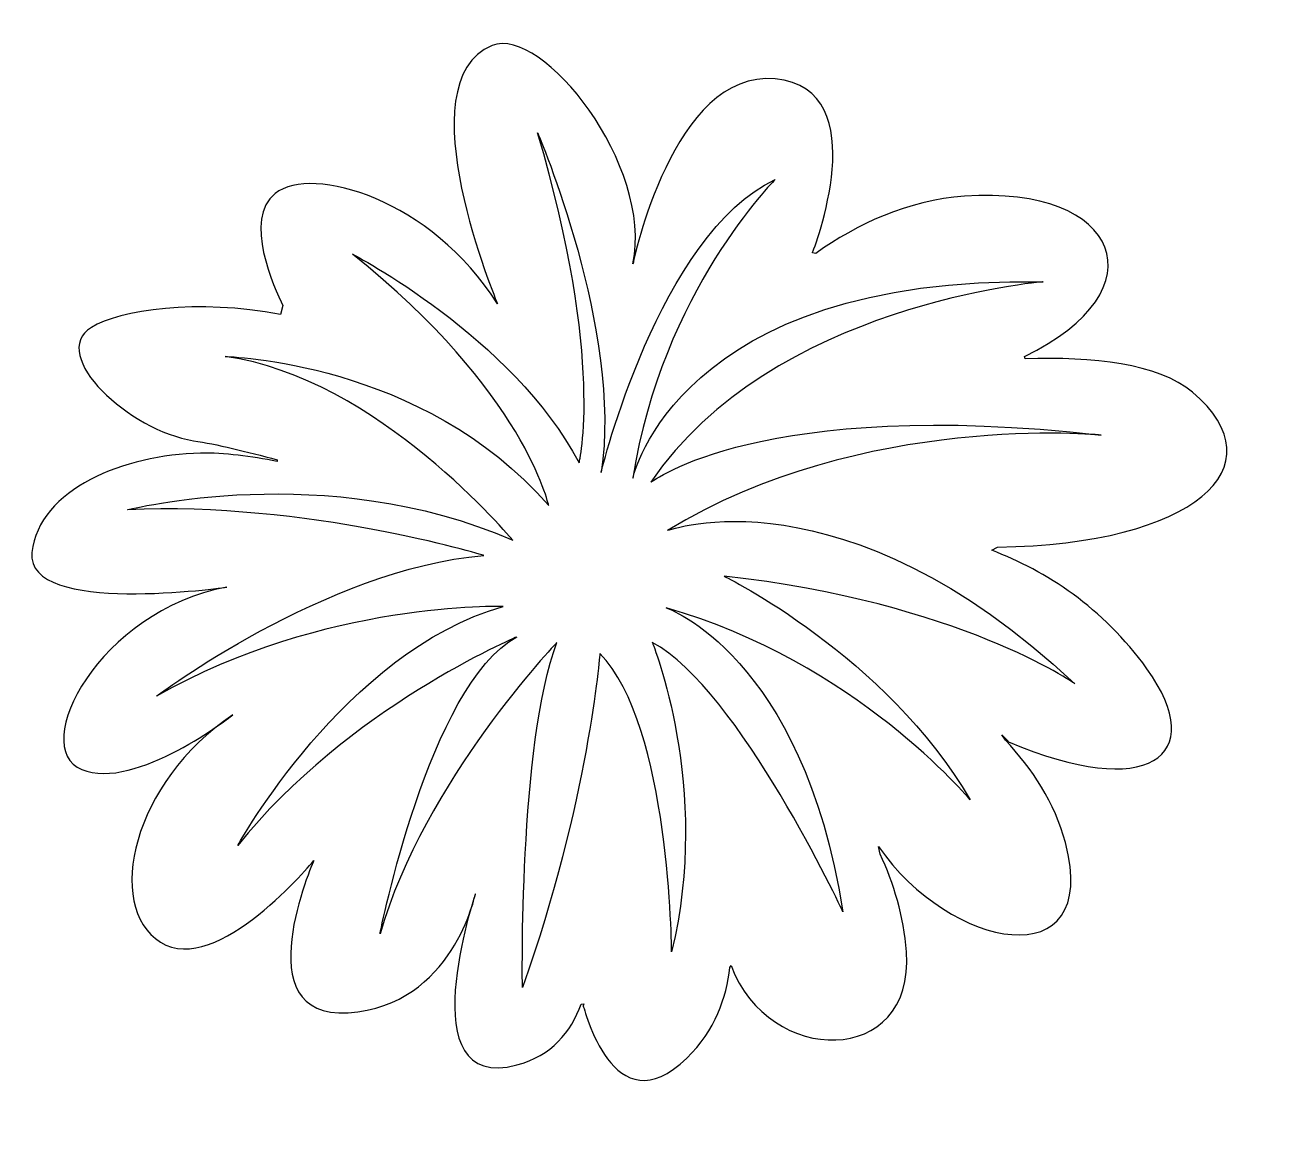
# Model space of a CAD drawing. Header units: centimetres. Extents: x -8.2 to 8.8, y -7.7 to 7.3.
import ezdxf

# ---------------------------------------------------------------- set-up
doc = ezdxf.new("R2010")
doc.units = ezdxf.units.CM
doc.header["$MEASUREMENT"] = 0
doc.layers.add('Camada 1', color=7, linetype='Continuous')

msp = doc.modelspace()

# ---------------------------------------------------------------- linework, layer by layer
at = {"layer": 'Camada 1'}
for points, knots in [([(1.36053, -5.49581), (1.31674, -5.8998), (1.16304, -6.34539), (0.77765, -6.72252), (0.77765, -6.72252), (-0.21533, -7.69571), (-0.62578, -6.01203), (-0.62578, -6.01203), (-0.62578, -6.01203), (-0.62578, -6.01203), (-0.62319, -6.00348), (-0.61869, -5.98734), (-0.61869, -5.98734), (-0.61869, -5.98734), (-0.65375, -5.98999), (-0.65375, -5.98999), (-0.65375, -5.98999), (-0.79255, -6.37009), (-1.05451, -6.69106), (-1.52436, -6.81541), (-1.52436, -6.81541), (-3.00243, -7.21062), (-2.08636, -4.49512), (-2.08636, -4.49512), (-2.08636, -4.49512), (-2.08636, -4.49512), (-2.38714, -6.01203), (-3.80885, -6.10723), (-3.80885, -6.10723), (-5.23133, -6.19862), (-4.2764, -4.04586), (-4.2764, -4.04586), (-4.2764, -4.04586), (-4.2764, -4.04586), (-5.58617, -5.63738), (-6.35378, -5.15155), (-6.35378, -5.15155), (-7.1206, -4.66419), (-6.72449, -2.97146), (-5.37588, -2.07288), (-5.37588, -2.07288), (-5.37588, -2.07288), (-6.69112, -3.1115), (-7.42063, -2.81149), (-7.42063, -2.81149), (-8.15167, -2.51145), (-7.17848, -0.65797), (-5.45599, -0.34041), (-5.45599, -0.34041), (-5.45599, -0.34041), (-8.18824, -0.73334), (-8.09531, 0.12867), (-8.09531, 0.12867), (-8.00088, 0.98915), (-6.84036, 1.45595), (-5.81005, 1.47577), (-5.81005, 1.47577), (-5.48893, 1.48146), (-5.12396, 1.43243), (-4.77381, 1.36224), (-4.77381, 1.36224), (-4.77381, 1.36224), (-4.77487, 1.38648), (-4.77487, 1.38648), (-4.77487, 1.38648), (-5.18442, 1.49705), (-5.60008, 1.59764), (-5.90522, 1.64405), (-5.90522, 1.64405), (-6.7657, 1.77502), (-7.88893, 2.80457), (-7.29039, 3.17998), (-7.29039, 3.17998), (-6.9164, 3.41236), (-5.84285, 3.57326), (-4.7293, 3.35217), (-4.7293, 3.35217), (-4.7293, 3.35217), (-4.6953, 3.47584), (-4.6953, 3.47584), (-4.6953, 3.47584), (-4.81084, 3.70817), (-5.24156, 4.65183), (-4.80029, 4.9946), (-4.80029, 4.9946), (-4.29541, 5.38753), (-2.68484, 4.91919), (-1.78706, 3.49751), (-1.78706, 3.49751), (-1.78706, 3.49751), (-3.05875, 6.51074), (-1.86093, 6.99811), (-1.86093, 6.99811), (-1.17711, 7.27605), (0.32911, 5.36775), (0.04738, 4.0397), (0.04738, 4.0397), (0.04738, 4.0397), (0.58956, 6.68056), (1.97548, 6.54729), (1.97548, 6.54729), (3.36142, 6.41783), (2.48036, 4.19046), (2.48036, 4.19046), (2.48036, 4.19046), (2.48036, 4.19046), (2.52505, 4.18303), (2.52505, 4.18303), (2.52505, 4.18303), (3.08359, 4.57742), (3.76753, 4.90378), (4.53943, 4.95805), (4.53943, 4.95805), (6.65792, 5.10619), (7.22664, 3.68652), (5.35136, 2.78598), (5.35136, 2.78598), (5.35136, 2.78598), (5.36454, 2.75217), (5.36454, 2.75217), (5.36454, 2.75217), (6.27537, 2.78527), (7.16315, 2.6924), (7.62959, 2.29968), (7.62959, 2.29968), (8.82741, 1.28918), (7.64711, 0.23985), (4.9895, 0.20175), (4.9895, 0.20175), (4.9895, 0.20175), (4.90978, 0.15854), (4.90978, 0.15854), (4.90978, 0.15854), (5.64498, -0.12438), (6.41248, -0.61193), (7.01126, -1.44534), (7.01126, -1.44534), (7.87253, -2.64316), (7.01126, -3.24096), (5.13875, -2.43605), (5.13875, -2.43605), (5.13875, -2.43605), (5.10674, -2.4011), (5.04429, -2.34051), (5.04429, -2.34051), (5.04429, -2.34051), (5.09422, -2.41293), (5.09422, -2.41293), (5.09422, -2.41293), (5.45882, -2.79835), (5.76457, -3.26095), (5.90789, -3.80144), (5.90789, -3.80144), (6.39949, -5.66538), (4.32894, -5.24884), (3.37567, -3.85626), (3.37567, -3.85626), (3.37567, -3.85626), (3.39829, -3.95831), (3.39829, -3.95831), (3.39829, -3.95831), (3.57805, -4.35087), (3.71965, -4.80085), (3.75437, -5.28252), (3.75437, -5.28252), (3.86629, -6.85502), (1.88263, -6.83443), (1.37698, -5.46831), (1.37698, -5.46831), (1.37698, -5.46831), (1.36053, -5.49581), (1.36053, -5.49581)], [0, 0, 0, 0, 0.02272727, 0.02272727, 0.02272727, 0.02272727, 0.04545455, 0.04545455, 0.04545455, 0.04545455, 0.06818182, 0.06818182, 0.06818182, 0.06818182, 0.09090909, 0.09090909, 0.09090909, 0.09090909, 0.11363636, 0.11363636, 0.11363636, 0.11363636, 0.13636364, 0.13636364, 0.13636364, 0.13636364, 0.15909091, 0.15909091, 0.15909091, 0.15909091, 0.18181818, 0.18181818, 0.18181818, 0.18181818, 0.20454545, 0.20454545, 0.20454545, 0.20454545, 0.22727273, 0.22727273, 0.22727273, 0.22727273, 0.25, 0.25, 0.25, 0.25, 0.27272727, 0.27272727, 0.27272727, 0.27272727, 0.29545455, 0.29545455, 0.29545455, 0.29545455, 0.31818182, 0.31818182, 0.31818182, 0.31818182, 0.34090909, 0.34090909, 0.34090909, 0.34090909, 0.36363636, 0.36363636, 0.36363636, 0.36363636, 0.38636364, 0.38636364, 0.38636364, 0.38636364, 0.40909091, 0.40909091, 0.40909091, 0.40909091, 0.43181818, 0.43181818, 0.43181818, 0.43181818, 0.45454545, 0.45454545, 0.45454545, 0.45454545, 0.47727273, 0.47727273, 0.47727273, 0.47727273, 0.5, 0.5, 0.5, 0.5, 0.52272727, 0.52272727, 0.52272727, 0.52272727, 0.54545455, 0.54545455, 0.54545455, 0.54545455, 0.56818182, 0.56818182, 0.56818182, 0.56818182, 0.59090909, 0.59090909, 0.59090909, 0.59090909, 0.61363636, 0.61363636, 0.61363636, 0.61363636, 0.63636364, 0.63636364, 0.63636364, 0.63636364, 0.65909091, 0.65909091, 0.65909091, 0.65909091, 0.68181818, 0.68181818, 0.68181818, 0.68181818, 0.70454545, 0.70454545, 0.70454545, 0.70454545, 0.72727273, 0.72727273, 0.72727273, 0.72727273, 0.75, 0.75, 0.75, 0.75, 0.77272727, 0.77272727, 0.77272727, 0.77272727, 0.79545455, 0.79545455, 0.79545455, 0.79545455, 0.81818182, 0.81818182, 0.81818182, 0.81818182, 0.84090909, 0.84090909, 0.84090909, 0.84090909, 0.86363636, 0.86363636, 0.86363636, 0.86363636, 0.88636364, 0.88636364, 0.88636364, 0.88636364, 0.90909091, 0.90909091, 0.90909091, 0.90909091, 0.93181818, 0.93181818, 0.93181818, 0.93181818, 0.95454545, 0.95454545, 0.95454545, 0.95454545, 1, 1, 1, 1]), ([(-0.68214, 1.34476), (-1.58146, 3.04823), (-3.75173, 4.17297), (-3.75173, 4.17297), (-3.75173, 4.17297), (-1.41088, 2.29969), (-1.0941, 0.7653), (-1.0941, 0.7653), (-1.0941, 0.7653), (-2.7968, 2.7307), (-5.47573, 2.78479), (-5.47573, 2.78479), (-5.47573, 2.78479), (-3.41436, 2.50457), (-1.58143, 0.29622), (-1.58143, 0.29622), (-1.58143, 0.29622), (-4.1073, 1.40115), (-6.80301, 0.7082), (-6.80301, 0.7082), (-6.80301, 0.7082), (-4.3708, 0.82089), (-1.97436, 0.08987), (-1.97436, 0.08987), (-1.97436, 0.08987), (-4.12712, -0.09822), (-6.41007, -1.81844), (-6.41007, -1.81844), (-6.41007, -1.81844), (-4.12711, -0.52616), (-1.71163, -0.60157), (-1.71163, -0.60157), (-1.71163, -0.60157), (-3.86589, -1.21913), (-5.30512, -3.8402), (-5.30512, -3.8402), (-5.30512, -3.8402), (-3.82705, -1.98671), (-1.5243, -1.01352), (-1.5243, -1.01352), (-1.5243, -1.01352), (-2.72212, -1.66916), (-3.37855, -5.03802), (-3.37855, -5.03802), (-3.37855, -5.03802), (-2.77927, -2.96064), (-0.98137, -1.08967), (-0.98137, -1.08967), (-0.98137, -1.08967), (-1.5045, -2.47408), (-1.44968, -5.7683), (-1.44968, -5.7683), (-1.44968, -5.7683), (-0.55036, -3.24092), (-0.40111, -1.23895), (-0.40111, -1.23895), (-0.40111, -1.23895), (0.55457, -2.21211), (0.57208, -5.28247), (0.57208, -5.28247), (0.57208, -5.28247), (1.1158, -3.0551), (0.30935, -1.08967), (0.30935, -1.08967), (0.30935, -1.08967), (1.48892, -1.72401), (2.89234, -4.73875), (2.89234, -4.73875), (2.89234, -4.73875), (2.34862, -1.2572), (0.49744, -0.62062), (0.49744, -0.62062), (0.49744, -0.62062), (3.06062, -1.35013), (4.61557, -3.22187), (4.61557, -3.22187), (4.61557, -3.22187), (3.49162, -1.27472), (1.28251, -0.19112), (1.28251, -0.19112), (1.28251, -0.19112), (4.46632, -0.54595), (6.03728, -1.65014), (6.03728, -1.65014), (6.03728, -1.65014), (2.87479, 1.30674), (0.51569, 0.42798), (0.51569, 0.42798), (0.51569, 0.42798), (3.15578, 2.03778), (6.39291, 1.71946), (6.39291, 1.71946), (6.39291, 1.71946), (1.78741, 2.24336), (0.2918, 1.08211), (0.2918, 1.08211), (0.2918, 1.08211), (1.91912, 3.49751), (5.6078, 3.79678), (5.6078, 3.79678), (5.6078, 3.79678), (0.64742, 3.88968), (0.04737, 1.13838), (0.04737, 1.13838), (0.04737, 1.13838), (0.4403, 3.66502), (1.97547, 5.18267), (1.97547, 5.18267), (1.97547, 5.18267), (0.40297, 4.45163), (-0.38363, 1.2145), (-0.38363, 1.2145), (-0.38363, 1.2145), (-0.08362, 3.10376), (-1.24337, 5.81772), (-1.24337, 5.81772), (-1.24337, 5.81772), (-0.32654, 2.71088), (-0.68214, 1.34476), (-0.68214, 1.34476)], [0, 0, 0, 0, 0.03225806, 0.03225806, 0.03225806, 0.03225806, 0.06451613, 0.06451613, 0.06451613, 0.06451613, 0.09677419, 0.09677419, 0.09677419, 0.09677419, 0.12903226, 0.12903226, 0.12903226, 0.12903226, 0.16129032, 0.16129032, 0.16129032, 0.16129032, 0.19354839, 0.19354839, 0.19354839, 0.19354839, 0.22580645, 0.22580645, 0.22580645, 0.22580645, 0.25806452, 0.25806452, 0.25806452, 0.25806452, 0.29032258, 0.29032258, 0.29032258, 0.29032258, 0.32258065, 0.32258065, 0.32258065, 0.32258065, 0.35483871, 0.35483871, 0.35483871, 0.35483871, 0.38709677, 0.38709677, 0.38709677, 0.38709677, 0.41935484, 0.41935484, 0.41935484, 0.41935484, 0.4516129, 0.4516129, 0.4516129, 0.4516129, 0.48387097, 0.48387097, 0.48387097, 0.48387097, 0.51612903, 0.51612903, 0.51612903, 0.51612903, 0.5483871, 0.5483871, 0.5483871, 0.5483871, 0.58064516, 0.58064516, 0.58064516, 0.58064516, 0.61290323, 0.61290323, 0.61290323, 0.61290323, 0.64516129, 0.64516129, 0.64516129, 0.64516129, 0.67741935, 0.67741935, 0.67741935, 0.67741935, 0.70967742, 0.70967742, 0.70967742, 0.70967742, 0.74193548, 0.74193548, 0.74193548, 0.74193548, 0.77419355, 0.77419355, 0.77419355, 0.77419355, 0.80645161, 0.80645161, 0.80645161, 0.80645161, 0.83870968, 0.83870968, 0.83870968, 0.83870968, 0.87096774, 0.87096774, 0.87096774, 0.87096774, 0.90322581, 0.90322581, 0.90322581, 0.90322581, 0.93548387, 0.93548387, 0.93548387, 0.93548387, 1, 1, 1, 1])]:
    msp.add_open_spline(points, degree=3, knots=knots, dxfattribs=at)

doc.saveas('drawing.dxf')
